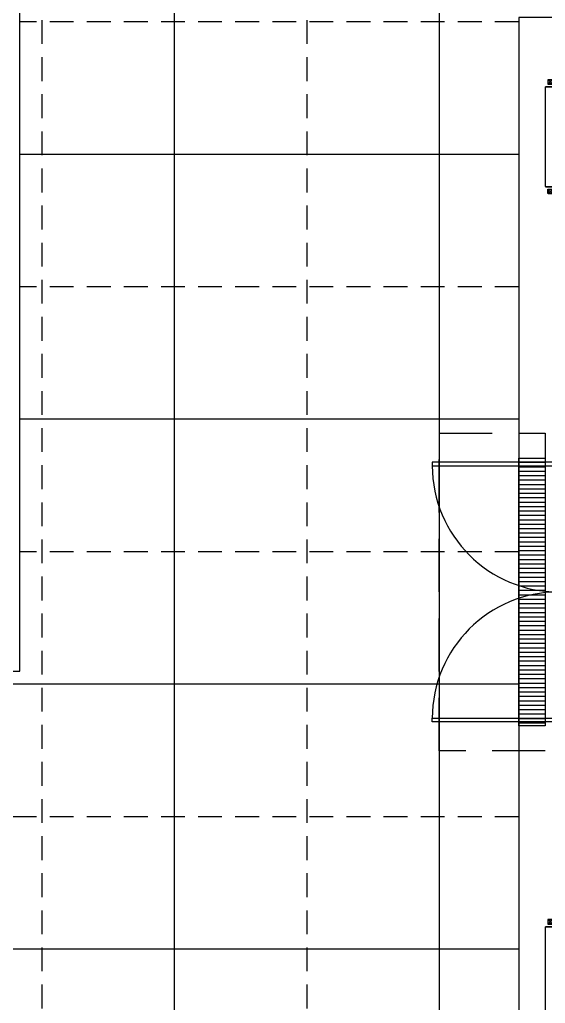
# Model space of a CAD drawing. Header units: millimetres. Extents: x -95754 to 177808, y 34455 to 149960.
# Drawn here: x 103004 to 108954, y 112493 to 123630 of the extents above; entities that cross this region are included whole.
import ezdxf

# ---------------------------------------------------------------- set-up
doc = ezdxf.new("R2010")
doc.units = ezdxf.units.MM
doc.header["$LTSCALE"] = 300
for name, pattern in [('CENTERX2', [4, 2.5, -0.5, 0.5, -0.5]), ('H1', [1.5, 1, -0.5]), ('HID', [2.8, 1.8, -1])]:
    doc.linetypes.add(name, pattern=pattern)
for name, color, linetype in [('6FIN', 6, 'Continuous'), ('A-DOOR', 4, 'Continuous'), ('A-DOOR-1', 1, 'Continuous'), ('A-DOOR-8', 8, 'Continuous'), ('A-ELE-8', 8, 'Continuous'), ('A-FIN', 6, 'Continuous'), ('A-HIDDEN', 7, 'H1'), ('A-TERNCH', 8, 'Continuous'), ('A-지붕바닥', 251, 'Continuous'), ('A-하지철물', 55, 'Continuous'), ('loco_SCR', 1, 'Continuous'), ('SCREW', 6, 'Continuous'), ('SHEET', 6, 'Continuous'), ('보(girder)', 7, 'HID'), ('복합판넬', 6, 'Continuous'), ('코킹', 191, 'Continuous'), ('트랜치', 8, 'Continuous')]:
    doc.layers.add(name, color=color, linetype=linetype)

# ---------------------------------------------------------------- blocks, each defined once
blk = doc.blocks.new('FSD-7')
at = {"layer": 'A-DOOR'}
for points in [[(30, 200), (30, 1630), (70, 1630), (70, 200)], [(2970, 200), (2970, 1630), (2930, 1630), (2930, 200)], [(0, 200), (30, 200), (30, 160), (45, 160), (45, 40), (30, 40), (30, 0), (0, 0)], [(0, 200), (30, 200), (30, 160), (45, 160), (45, 40), (30, 40), (30, 0), (0, 0)], [(3000, 200), (2970, 200), (2970, 160), (2955, 160), (2955, 40), (2970, 40), (2970, 0), (3000, 0)]]:
    blk.add_lwpolyline(points, close=True, dxfattribs=at)
at = {"layer": 'A-DOOR-1'}
for centre, start, end in [((70, 200), 0, 90), ((2930, 200), 90, 180)]:
    blk.add_arc(centre, 1430, start, end, dxfattribs=at)
at = {"layer": 'A-DOOR-8'}
for p, q in [((2970, 200), (30, 200)), ((2970, 0), (30, 0))]:
    blk.add_line(p, q, dxfattribs=at)
blk = doc.blocks.new('*U2341')
at = {"layer": '트랜치'}
for p, q in [((50, 300), (50, 0)), ((100, 300), (100, 0)), ((150, 300), (150, 0)), ((200, 300), (200, 0)), ((250, 300), (250, 0)), ((300, 300), (300, 0)), ((350, 300), (350, 0)), ((400, 300), (400, 0)), ((450, 300), (450, 0)), ((500, 300), (500, 0)), ((550, 300), (550, 0)), ((600, 300), (600, 0)), ((650, 300), (650, 0)), ((700, 300), (700, 0)), ((750, 300), (750, 0)), ((800, 300), (800, 0)), ((850, 300), (850, 0)), ((900, 300), (900, 0)), ((950, 300), (950, 0)), ((1000, 300), (1000, 0)), ((1050, 300), (1050, 0)), ((1100, 300), (1100, 0)), ((1150, 300), (1150, 0)), ((1200, 300), (1200, 0)), ((1250, 300), (1250, 0)), ((1300, 300), (1300, 0)), ((1350, 300), (1350, 0)), ((1400, 300), (1400, 0)), ((1450, 300), (1450, 0)), ((1500, 300), (1500, 0)), ((1550, 300), (1550, 0)), ((1600, 300), (1600, 0)), ((1650, 300), (1650, 0)), ((1700, 300), (1700, 0)), ((1750, 300), (1750, 0)), ((1800, 300), (1800, 0)), ((1850, 300), (1850, 0)), ((1900, 300), (1900, 0)), ((1950, 300), (1950, 0)), ((2000, 300), (2000, 0)), ((2050, 300), (2050, 0)), ((2100, 300), (2100, 0)), ((2150, 300), (2150, 0)), ((2200, 300), (2200, 0)), ((2250, 300), (2250, 0)), ((2300, 300), (2300, 0)), ((2350, 300), (2350, 0)), ((2400, 300), (2400, 0)), ((2450, 300), (2450, 0)), ((2500, 300), (2500, 0)), ((2550, 300), (2550, 0)), ((2600, 300), (2600, 0)), ((2650, 300), (2650, 0)), ((2700, 300), (2700, 0)), ((2750, 300), (2750, 0)), ((2800, 300), (2800, 0)), ((2850, 300), (2850, 0)), ((2900, 300), (2900, 0)), ((2950, 300), (2950, 0)), ((3000, 300), (3000, 0))]:
    blk.add_line(p, q, dxfattribs=at)
at = {"layer": '트랜치', "color": 0}
blk.add_lwpolyline([(0, 300), (3030, 300), (3030, 0), (0, 0)], close=True, dxfattribs=at)
blk = doc.blocks.new('*U2290')
at = {"layer": '6FIN'}
blk.add_lwpolyline([(25, 50), (-25, 50), (-25, 0), (25, 0)], close=True, dxfattribs=at)
at = {"layer": 'SHEET', "color": 8}
for p, q in [((-22, 3), (23, 47)), ((23, 3), (-22, 47))]:
    blk.add_line(p, q, dxfattribs=at)
blk.add_lwpolyline([(22, 2), (-22, 2, -0.414214), (-22, 3), (-22, 47, -0.414214), (-22, 48), (22, 48, -0.414214), (23, 47), (23, 3, -0.414214)], format="xyb", close=True, dxfattribs=at)
blk = doc.blocks.new('screw-2')
at = {"layer": 'loco_SCR', "linetype": 'CENTERX2'}
blk.add_line((-9, 0), (20, 0), dxfattribs=at)
at = {"layer": 'loco_SCR'}
for p, q in [((-2, 2), (-2, 3)), ((-1, 0), (-2, 1)), ((0, 4), (0, -4)), ((0, 2), (13, 2)), ((4, 2), (2, -3)), ((6, 2), (4, -3)), ((8, 2), (6, -3)), ((9, 2), (8, -3)), ((11, 2), (10, 1)), ((16, 0), (11, 1)), ((16, 0), (12, -2)), ((16, 0), (13, 2)), ((-1, 0), (-2, -1)), ((-2, -2), (-2, -3)), ((0, -2), (12, -2)), ((10, -1), (9, -3))]:
    blk.add_line(p, q, dxfattribs=at)
for centre, radius, start, end in [((0, 0), 4, 90, 270), ((-2, 1), 0.5, 135, 249.9068), ((-2, 3), 0.393, 352.9095, 75.2899), ((-1, 0), 0.262, 273.8076, 86.5479), ((11, -1), 1.4, 70.8182, 270.5294), ((-2, -1), 0.5, 109.9826, 225), ((-2, -3), 0.393, 261.9149, 3.4868)]:
    blk.add_arc(centre, radius, start, end, dxfattribs=at)
blk = doc.blocks.new('A$Caf999d5d')
at = {"layer": 'A-FIN'}
for p, q in [((-1, 15), (25, 15)), ((3, 19), (29, 19)), ((25, 7), (25, 15)), ((28, 7), (25, 7)), ((29, 7), (25, 7)), ((29, 7), (29, 19))]:
    blk.add_line(p, q, dxfattribs=at)
at = {"layer": '코킹', "color": 1}
blk.add_circle((15, 8), 7.5, dxfattribs=at)
at = {"layer": '코킹', "color": 1, "extrusion": (0, 0, -1)}
blk.add_ellipse((-1, 8), major_axis=(0, 7.5), ratio=0.368706, start_param=0, end_param=3.141604, dxfattribs=at)
at = {"layer": 'SCREW', "xscale": 0.700000000000001, "yscale": 0.700000000000001, "zscale": 0.700000000000001, "rotation": 359.9997454971837}
blk.add_blockref('screw-2', (25, 11), dxfattribs=at)
blk = doc.blocks.new('A$C23e6e1ad')
at = {"layer": 'A-하지철물'}
for p, q in [((170, -30), (0, -30)), ((170, -80), (0, -80))]:
    blk.add_line(p, q, dxfattribs=at)
at = {"layer": '복합판넬'}
for p, q in [((250, 0), (15, 0)), ((246, -4), (19, -4))]:
    blk.add_line(p, q, dxfattribs=at)
at = {"layer": 'A-FIN', "rotation": 270}
blk.add_blockref('A$Caf999d5d', (0, -1), dxfattribs=at)
at = {"layer": '보(girder)', "rotation": 90}
blk.add_blockref('*U2290', (220, -55), dxfattribs=at)

msp = doc.modelspace()

# ---------------------------------------------------------------- linework, layer by layer
at = {"layer": 'A-ELE-8'}
for p, q in [((108953.6, 122870), (108953.6, 121740)), ((108953.6, 113360), (108953.6, 112230))]:
    msp.add_line(p, q, dxfattribs=at)
at = {"layer": 'A-HIDDEN', "ltscale": 2, "elevation": 0}
msp.add_lwpolyline([(107753.6, 118950), (108953.6, 118950), (108953.6, 115350), (107753.6, 115350)], close=True, dxfattribs=at)
at = {"layer": 'A-TERNCH', "elevation": 0}
msp.add_lwpolyline([(146503.6, 123655), (108653.6, 123655), (108653.6, 107805), (103003.6, 107805), (103003.6, 108405), (101703.6, 108405), (101703.6, 107805), (99303.6, 107805), (99303.6, 116255), (103003.6, 116255), (103003.6, 124555), (99303.6, 124555), (99303.6, 148405), (101703.6, 148405), (101703.6, 147805), (103003.6, 147805), (103003.6, 148405), (112503.6, 148405), (112503.6, 147805), (113803.6, 147805), (113803.6, 148405), (123303.6, 148405)], dxfattribs=at)
msp.add_lwpolyline([(108653.6, 115635), (108653.6, 118665), (108953.6, 118665), (108953.6, 115635)], close=True, dxfattribs=at)
at = {"layer": 'A-지붕바닥', "linetype": 'HID', "ltscale": 0.5}
for p, q in [((103253.6, 148405), (103253.6, 107805)), ((106253.6, 148405), (106253.6, 107805)), ((108653.6, 123605), (103003.6, 123605)), ((108653.6, 120605), (103003.6, 120605)), ((108653.6, 117605), (103003.6, 117605)), ((108653.6, 114605), (99303.6, 114605))]:
    msp.add_line(p, q, dxfattribs=at)
at = {"layer": 'A-지붕바닥'}
for p, q in [((104753.6, 148405), (104753.6, 107805)), ((107753.6, 148405), (107753.6, 107805)), ((108653.6, 122105), (103003.6, 122105)), ((108653.6, 119105), (103003.6, 119105)), ((108653.6, 116105), (99303.6, 116105)), ((108653.6, 113105), (99303.6, 113105))]:
    msp.add_line(p, q, dxfattribs=at)

# ---------------------------------------------------------------- block references
at = {"rotation": 90.00000000000001}
msp.add_blockref('FSD-7', (109303.6, 115650), dxfattribs=at)
at = {"layer": '복합판넬', "rotation": 180}
for p in [(109203.6, 122870), (109203.6, 113360)]:
    msp.add_blockref('A$C23e6e1ad', p, dxfattribs=at)
at = {"layer": '복합판넬', "xscale": -1}
msp.add_blockref('A$C23e6e1ad', (109203.6, 121740), dxfattribs=at)
at = {"layer": '트랜치', "color": 0, "rotation": 270}
msp.add_blockref('*U2341', (108653.6, 118665), dxfattribs=at)

doc.saveas('drawing.dxf')
